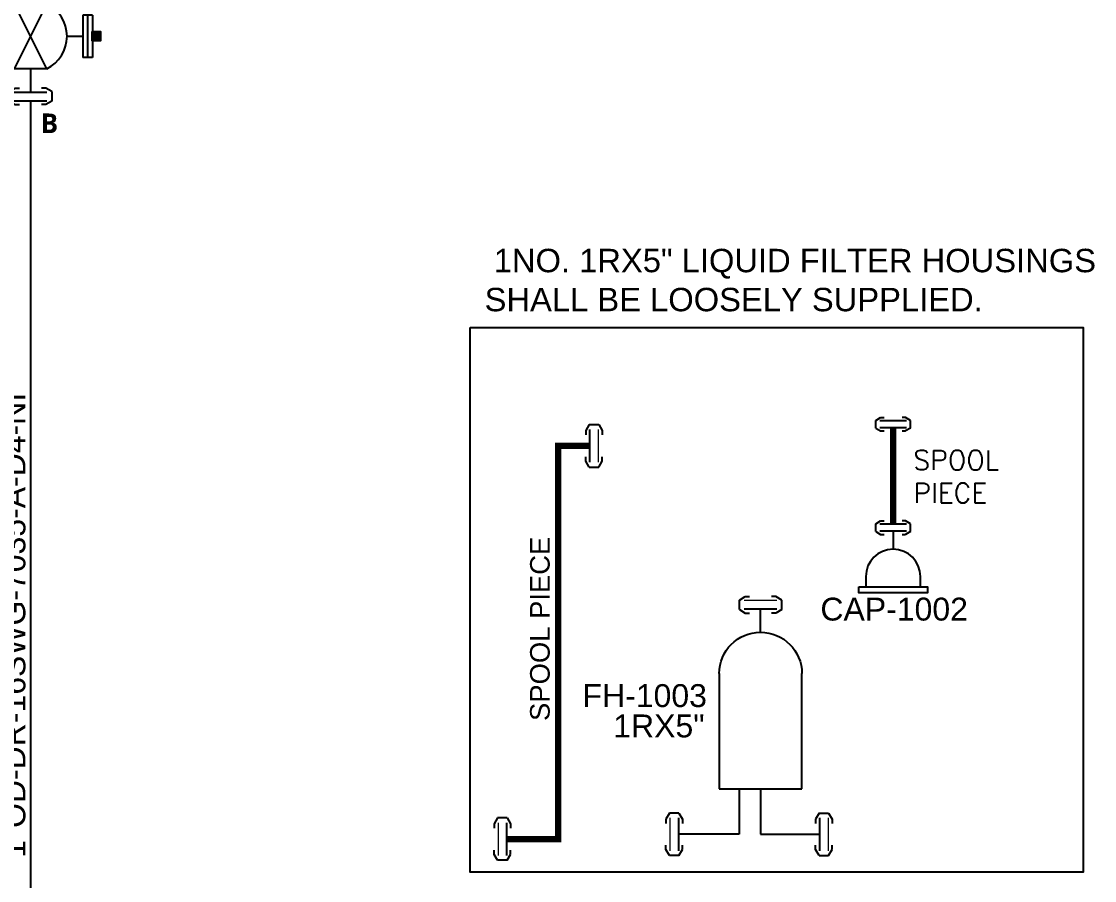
# Model space of a CAD drawing. Header units: millimetres. Extents: x -6754 to 5895, y -4820 to 1016.
# Drawn here: x -1479.3 to -1315.2, y -1769.7 to -1638.3 of the extents above; entities that cross this region are included whole.
import ezdxf

# ---------------------------------------------------------------- set-up
doc = ezdxf.new("R2010")
doc.units = ezdxf.units.MM
doc.linetypes.add('HIDDEN', pattern=[0.375, 0.25, -0.125])
doc.layers.get('0').update_dxf_attribs({"linetype": 'CONTINUOUS'})
for name, color, linetype in [('P---PLINB-CA003', 7, 'CONTINUOUS'), ('P---PLINB-DRH242', 7, 'CONTINUOUS'), ('P---PLINB-DROD026', 7, 'CONTINUOUS'), ('P---PLINB-PRO012', 7, 'CONTINUOUS'), ('P---PLINB-PRO043', 7, 'CONTINUOUS'), ('P---PLINB-VC008', 7, 'CONTINUOUS'), ('P---PLIND-TEXT-25-35', 2, 'CONTINUOUS'), ('P---PVL4D-TEXT-25-35', 2, 'CONTINUOUS'), ('P---STRND------', 7, 'CONTINUOUS'), ('P---STRND-TEXT-25-35', 2, 'CONTINUOUS'), ('SHEET', 7, 'CONTINUOUS'), ('VALVE', 6, 'CONTINUOUS')]:
    doc.layers.add(name, color=color, linetype=linetype)
doc.styles.add('ROMANS', font='romans.shx')
doc.styles.get("Standard").update_dxf_attribs({"font": 'arial.ttf'})

# ---------------------------------------------------------------- blocks, each defined once
blk = doc.blocks.new('4way')
at = {"layer": 'VALVE', "color": 5}
for p, q in [((1278.58, 1201.46), (1279.48, 1202)), ((1278.58, 1200.01), (1278.58, 1201.46)), ((1279.48, 1202), (1280.15, 1202)), ((1284.16, 1202), (1283.5, 1202)), ((1285.07, 1201.46), (1284.16, 1202)), ((1285.07, 1200.01), (1285.07, 1201.46)), ((1278.58, 1200.01), (1279.48, 1199.47)), ((1279.48, 1199.47), (1280.15, 1199.47)), ((1281.82, 1196.54), (1281.82, 1200.07)), ((1284.16, 1199.47), (1283.5, 1199.47)), ((1285.07, 1200.01), (1284.16, 1199.47)), ((1284.32, 1196.54), (1279.32, 1196.54)), ((1284.32, 1196.54), (1279.32, 1186.54)), ((1284.32, 1186.54), (1279.32, 1196.54)), ((1289.81, 1188.31), (1289.81, 1194.77)), ((1291.29, 1194.77), (1289.81, 1194.77)), ((1290.55, 1188.31), (1290.55, 1194.77)), ((1291.29, 1188.31), (1291.29, 1194.77)), ((1287.41, 1191.54), (1289.81, 1191.54)), ((1264.99, 1190.16), (1271.45, 1190.16)), ((1264.99, 1190.16), (1264.99, 1188.68)), ((1271.45, 1190.16), (1271.45, 1188.68)), ((1298.65, 1190.16), (1292.19, 1190.16)), ((1292.19, 1190.16), (1292.19, 1188.68)), ((1298.65, 1190.16), (1298.65, 1188.68)), ((1264.99, 1189.42), (1271.45, 1189.42)), ((1264.99, 1188.68), (1271.45, 1188.68)), ((1268.22, 1186.29), (1268.22, 1188.68)), ((1291.29, 1188.31), (1289.81, 1188.31)), ((1298.65, 1189.42), (1292.19, 1189.42)), ((1298.65, 1188.68), (1292.19, 1188.68)), ((1295.42, 1186.29), (1295.42, 1188.68)), ((1273.22, 1174.86), (1273.22, 1186.54)), ((1273.22, 1186.54), (1290.42, 1186.54)), ((1284.32, 1186.54), (1279.32, 1186.54)), ((1290.42, 1186.54), (1290.42, 1174.86)), ((1258.3, 1183.94), (1257.76, 1183.04)), ((1257.76, 1183.04), (1257.76, 1182.37)), ((1259.75, 1183.94), (1258.3, 1183.94)), ((1259.75, 1183.94), (1260.29, 1183.04)), ((1260.29, 1183.04), (1260.29, 1182.37)), ((1263.22, 1183.2), (1263.22, 1178.2)), ((1273.22, 1183.2), (1263.22, 1178.2)), ((1263.22, 1183.2), (1273.22, 1178.2)), ((1273.22, 1183.2), (1273.22, 1178.2)), ((1290.42, 1183.2), (1290.42, 1178.2)), ((1290.42, 1183.2), (1300.42, 1178.2)), ((1300.42, 1183.2), (1290.42, 1178.2)), ((1300.42, 1183.2), (1300.42, 1178.2)), ((1303.89, 1183.94), (1303.35, 1183.04)), ((1303.35, 1183.04), (1303.35, 1182.37)), ((1303.89, 1183.94), (1305.34, 1183.94)), ((1305.34, 1183.94), (1305.88, 1183.04)), ((1305.88, 1183.04), (1305.88, 1182.37)), ((1263.22, 1180.7), (1259.69, 1180.7)), ((1300.42, 1180.7), (1303.96, 1180.7)), ((1257.76, 1178.36), (1257.76, 1179.02)), ((1258.3, 1177.45), (1257.76, 1178.36)), ((1259.75, 1177.45), (1260.29, 1178.36)), ((1260.29, 1178.36), (1260.29, 1179.02)), ((1303.35, 1178.36), (1303.35, 1179.02)), ((1303.89, 1177.45), (1303.35, 1178.36)), ((1305.34, 1177.45), (1305.88, 1178.36)), ((1305.88, 1178.36), (1305.88, 1179.02)), ((1259.75, 1177.45), (1258.3, 1177.45)), ((1303.89, 1177.45), (1305.34, 1177.45)), ((1290.42, 1174.86), (1273.22, 1174.86)), ((1284.32, 1174.86), (1279.32, 1174.86)), ((1284.32, 1164.86), (1279.32, 1174.86)), ((1284.32, 1174.86), (1279.32, 1164.86)), ((1289.81, 1173.09), (1289.81, 1166.63)), ((1291.29, 1173.09), (1289.81, 1173.09)), ((1290.55, 1173.09), (1290.55, 1166.63)), ((1291.29, 1173.09), (1291.29, 1166.63)), ((1287.41, 1169.86), (1289.81, 1169.86)), ((1291.29, 1166.63), (1289.81, 1166.63)), ((1284.32, 1164.86), (1279.32, 1164.86)), ((1281.82, 1164.86), (1281.82, 1161.32)), ((1278.58, 1161.39), (1279.48, 1161.93)), ((1279.48, 1161.93), (1280.15, 1161.93)), ((1284.16, 1161.93), (1283.5, 1161.93)), ((1285.07, 1161.39), (1284.16, 1161.93)), ((1278.58, 1161.39), (1278.58, 1159.94)), ((1285.07, 1161.39), (1285.07, 1159.94)), ((1278.58, 1159.94), (1279.48, 1159.4)), ((1279.48, 1159.4), (1280.15, 1159.4)), ((1284.16, 1159.4), (1283.5, 1159.4)), ((1285.07, 1159.94), (1284.16, 1159.4))]:
    blk.add_line(p, q, dxfattribs=at)
for points in [[(1279.32, 1201.39), (1284.32, 1201.39)], [(1279.32, 1200.07), (1284.32, 1200.07)], [(1258.37, 1183.2), (1258.37, 1178.2)], [(1259.69, 1183.2), (1259.69, 1178.2)], [(1303.96, 1183.2), (1303.96, 1178.2)], [(1305.28, 1183.2), (1305.28, 1178.2)], [(1279.32, 1161.32), (1284.32, 1161.32)], [(1279.32, 1160), (1284.32, 1160)]]:
    blk.add_lwpolyline(points, dxfattribs=at)
for centre, start, end in [((1281.82, 1191.54), 296.5651, 63.4349), ((1268.22, 1180.7), 26.5651, 153.4349), ((1295.42, 1180.7), 26.5651, 153.4349), ((1281.82, 1169.86), 296.5651, 63.4349)]:
    blk.add_arc(centre, 5.59, start, end, dxfattribs=at)
blk = doc.blocks.new('phi_16763073450')
at = {"color": 0, "linetype": 'ByBlock'}
blk.add_line((-23.45, -20.69), (-26.25, -20.69), dxfattribs=at)
blk.add_blockref('4way', (-1281.82, -1201.39), dxfattribs=at)
at = {"flags": 1}
for p in [(0, 0), (0, -41.39)]:
    blk.add_attdef('PHI_CONNECTIONPOINT', p, '', height=0.1, rotation=270, dxfattribs=at)
for tag, p, height in [('P_NAME', (-12.2, -21.94), 3), ('CODE', (-20.27, -30.54), 3.5), ('DNCALC', (-23.64, -34.7), 3.5)]:
    blk.add_attdef(tag, p, '', height=height)
for tag, p in [('PHI_CONNECTIONPOINT', (-23.45, -20.69)), ('PHI_CONNECTIONPOINT', (23.45, -20.69)), ('PHI_INSERTPOINT', (23.45, -20.69))]:
    blk.add_attdef(tag, p, '', height=0.1, dxfattribs=at)
blk = doc.blocks.new('phi_158253411749')
at = {"color": 0, "linetype": 'ByBlock'}
for p, q in [((-5.27, 0), (-5.27, 14.69)), ((5.27, 14.69), (5.27, 0)), ((5.27, 0), (-5.27, 0))]:
    blk.add_line(p, q, dxfattribs=at)
blk.add_arc((0, 14.69), 5.27, 0, 180, dxfattribs=at)
at = {"flags": 1}
for p, rotation in [((0, 19.96), 90), ((0, 0), 270), ((3.7, 0), 270)]:
    blk.add_attdef('PHI_CONNECTIONPOINT', p, '', height=0.1, rotation=rotation, dxfattribs=at)
for tag, p in [('CODE', (10.48, 12.92)), ('SIZE1_PRAJ', (9.13, 8.87)), ('USER1', (11.27, 4.28))]:
    blk.add_attdef(tag, p, '', height=3.5)
blk = doc.blocks.new('rgyjryjyfrjfhjgfgj')
at = {"color": 0, "linetype": 'ByBlock'}
for p, q in [((716.48, 396.87), (717.39, 397.41)), ((717.39, 397.41), (718.05, 397.41)), ((722.07, 397.41), (721.4, 397.41)), ((722.97, 396.87), (722.07, 397.41)), ((716.48, 395.42), (717.39, 394.88)), ((722.97, 395.42), (722.07, 394.88)), ((722.97, 395.42), (722.97, 396.87)), ((717.39, 394.88), (718.05, 394.88)), ((722.07, 394.88), (721.4, 394.88))]:
    blk.add_line(p, q, dxfattribs=at)
at = {"color": 6, "linetype": 'ByBlock'}
blk.add_line((719.73, 391.95), (719.73, 395.48), dxfattribs=at)
at = {"color": 1, "linetype": 'ByBlock', "lineweight": 15}
blk.add_lwpolyline([(717.23, 396.8), (722.23, 396.8)], dxfattribs=at)
at = {"color": 6, "linetype": 'ByBlock'}
blk.add_lwpolyline([(717.23, 395.48), (722.23, 395.48)], dxfattribs=at)
blk = doc.blocks.new('phi_15825218758')
at = {"color": 0, "linetype": 'ByBlock'}
blk.add_line((-3.24, 3.47), (-3.24, 4.92), dxfattribs=at)
blk.add_blockref('rgyjryjyfrjfhjgfgj', (-719.73, -391.95), dxfattribs=at)
at = {"flags": 1}
for p, rotation in [((0, 4.85), 90), ((0, 0), 270)]:
    blk.add_attdef('PHI_CONNECTIONPOINT', p, '', height=0.1, rotation=rotation, dxfattribs=at)
blk = doc.blocks.new('phi_15610374426')
at = {"color": 0, "linetype": 'ByBlock'}
for p, q in [((-4.18, 2.48), (-4.18, 0.93)), ((4.18, 0.93), (4.18, 2.48))]:
    blk.add_line(p, q, dxfattribs=at)
blk.add_lwpolyline([(-5.25, 0.93), (5.25, 0.93), (5.25, 0), (-5.25, 0)], close=True, dxfattribs=at)
blk.add_arc((0, 2.48), 4.18, 0, 180, dxfattribs=at)
at = {"flags": 1}
for p, rotation in [((0, 6.66), 90), ((0.1, 6.66), 90), ((0, 0), 270)]:
    blk.add_attdef('PHI_CONNECTIONPOINT', p, '', height=0.1, rotation=rotation, dxfattribs=at)
blk.add_attdef('P_NAME', (7.2, 5.04), '', height=3.2)
blk = doc.blocks.new('jkukukj')
for p, q in [((11306.73, 557.81), (11307.47, 558.26)), ((11307.47, 558.26), (11308.01, 558.26)), ((11311.3, 558.26), (11310.75, 558.26)), ((11312.04, 557.81), (11311.3, 558.26)), ((11306.73, 556.63), (11306.73, 557.81)), ((11306.73, 556.63), (11307.47, 556.19)), ((11312.04, 556.63), (11311.3, 556.19)), ((11312.04, 556.63), (11312.04, 557.81)), ((11308.01, 556.19), (11307.47, 556.19)), ((11311.3, 556.19), (11310.75, 556.19))]:
    blk.add_line(p, q)
at = {"layer": 'SHEET', "color": 6}
blk.add_line((11309.38, 556.68), (11309.38, 553.93), dxfattribs=at)
at = {"layer": 'SHEET', "color": 1}
blk.add_lwpolyline([(11307.34, 557.76), (11311.43, 557.76)], dxfattribs=at)
at = {"layer": 'SHEET', "color": 6}
blk.add_lwpolyline([(11307.34, 556.68), (11311.43, 556.68)], dxfattribs=at)
blk = doc.blocks.new('phi_15405372636')
at = {"color": 0, "linetype": 'ByBlock'}
blk.add_blockref('jkukukj', (-11309.38, -553.93), dxfattribs=at)
at = {"flags": 1}
for p, rotation in [((0, 3.83), 90), ((0, 0), 270)]:
    blk.add_attdef('PHI_CONNECTIONPOINT', p, '', height=0.1, rotation=rotation, dxfattribs=at)

msp = doc.modelspace()

# ---------------------------------------------------------------- hatches: boundary and pattern name
h = msp.add_hatch(color=1)
h.dxf.hatch_style = 1
h.paths.add_polyline_path([(-1467.2, -1641.31), (-1467.2, -1639.86), (-1468.44, -1639.86), (-1468.44, -1641.31)])

# ---------------------------------------------------------------- linework, layer by layer
for p, q in [((-1391.01, -1700), (-1392.46, -1700)), ((-1369.53, -1755.7), (-1369.53, -1762.66)), ((-1366.27, -1755.7), (-1366.27, -1762.66)), ((-1369.53, -1762.66), (-1375.28, -1762.66)), ((-1366.27, -1762.66), (-1357.26, -1762.66))]:
    msp.add_line(p, q)
at = {"color": 1}
msp.add_lwpolyline([(-1468.44, -1639.86), (-1467.2, -1639.86), (-1467.2, -1641.31), (-1468.44, -1641.31)], close=True, dxfattribs=at)
msp.add_lwpolyline([(-1410.66, -1685.12), (-1316.96, -1685.12), (-1316.96, -1768.46), (-1410.66, -1768.46)], close=True)
at = {"linetype": 'HIDDEN', "ltscale": 20, "const_width": 1}
for points in [[(-1346, -1715.23), (-1346, -1700.47)], [(-1392.4, -1703.24), (-1397.21, -1703.24), (-1397.21, -1763.39), (-1405.1, -1763.39)]]:
    msp.add_lwpolyline(points, dxfattribs=at)
at = {"layer": 'P---PLINB-DRH242', "color": 7, "linetype": 'Continuous', "ltscale": 0.1}
msp.add_lwpolyline([(-1477.9, -1650.44), (-1477.9, -1904.61)], dxfattribs=at)

# ---------------------------------------------------------------- block references
at = {"color": 0, "linetype": 'ByBlock', "rotation": 270}
msp.add_blockref('rgyjryjyfrjfhjgfgj', (-1787.88, -983.51), dxfattribs=at)
at = {"layer": 'P---PLINB-CA003', "xscale": -1}
msp.add_blockref('phi_15825218758', (-1366.27, -1731.75), dxfattribs=at)
at = {"layer": 'P---PLINB-DROD026', "xscale": -1, "rotation": 90}
msp.add_blockref('phi_15825218758', (-1401.56, -1763.39), dxfattribs=at)
at = {"layer": 'P---PLINB-PRO012', "xscale": -1, "rotation": 90}
msp.add_blockref('phi_15825218758', (-1375.28, -1762.66), dxfattribs=at)
at = {"layer": 'P---PLINB-PRO012', "rotation": 270}
msp.add_blockref('phi_15825218758', (-1360.79, -1762.66), dxfattribs=at)
at = {"layer": 'P---PLINB-PRO043'}
ref = msp.add_blockref('phi_16763073450', (-1477.9, -1609.05), dxfattribs=at)
ref.add_attrib('CODE', 'BV-0403', (-1505.27, -1618.61), dxfattribs={"layer": 'P---PVL4D-TEXT-25-35', "color": 7, "height": 3.5})
ref.add_attrib('P_NAME', 'B.V', (-1481.54, -1631), dxfattribs={"layer": 'P---PVL4D-TEXT-25-35', "color": 7, "height": 3.5})
at = {"layer": 'P---PLINB-VC008', "extrusion": (2.37794e-29, -1.22465e-16, -1)}
for p in [(1346, -1703.22), (1346, -1719.06)]:
    msp.add_blockref('phi_15405372636', p, dxfattribs=at)
at = {"layer": 'P---PLINB-VC008'}
msp.add_blockref('phi_15610374426', (-1346, -1725.72), dxfattribs=at)
at = {"layer": 'P---STRND------'}
ref = msp.add_blockref('phi_158253411749', (-1366.27, -1755.7), dxfattribs=dict(at, xscale=-1.2, yscale=1.2, zscale=1.2))
ref.add_attrib('USER1', '1RX5"', (-1388.79, -1747.83), dxfattribs={"layer": 'P---STRND-TEXT-25-35', "color": 7, "height": 3.5})
ref.add_attrib('CODE', 'FH-1003', (-1393.49, -1743.19), dxfattribs={"layer": 'P---STRND-TEXT-25-35', "color": 7, "height": 3.5})

# ---------------------------------------------------------------- texts
msp.add_text('CAP-1002', height=3.5).set_placement((-1357.12, -1729.96))
at = {"char_height": 3, "attachment_point": 1, "style": 'ROMANS'}
for s, width, heights, insert in [('{\\fSegoe UI Semibold|b0|i0|c0|p34;B}', 64.4856, [-3], (-1476.31, -1652.4)), ('SPOOL\\PPIECE', 21.7116, [-8], (-1342.91, -1703.93))]:
    msp.add_mtext_dynamic_manual_height_columns(s, width=width, gutter_width=0.5, heights=heights, dxfattribs=dict(at, insert=insert))
at = {"color": 1, "insert": (-1408.46, -1673.1), "char_height": 3.5805, "width": 117.4256, "attachment_point": 1}
msp.add_mtext(' 1NO. 1RX5" LIQUID FILTER HOUSINGS \\PSHALL BE LOOSELY SUPPLIED.', dxfattribs=at)
at = {"insert": (-1401.51, -1745.32), "char_height": 3, "attachment_point": 1, "rotation": 90}
msp.add_mtext_dynamic_manual_height_columns('SPOOL PIECE', width=64.7794, gutter_width=0.5, heights=[-3.1], dxfattribs=at)
at = {"layer": 'P---PLIND-TEXT-25-35', "color": 7}
msp.add_text("1''OD-DR-16SWG-7035-A-D4-NI", height=3.5, rotation=90, dxfattribs=at).set_placement((-1478.68, -1766.27))

doc.saveas('drawing.dxf')
